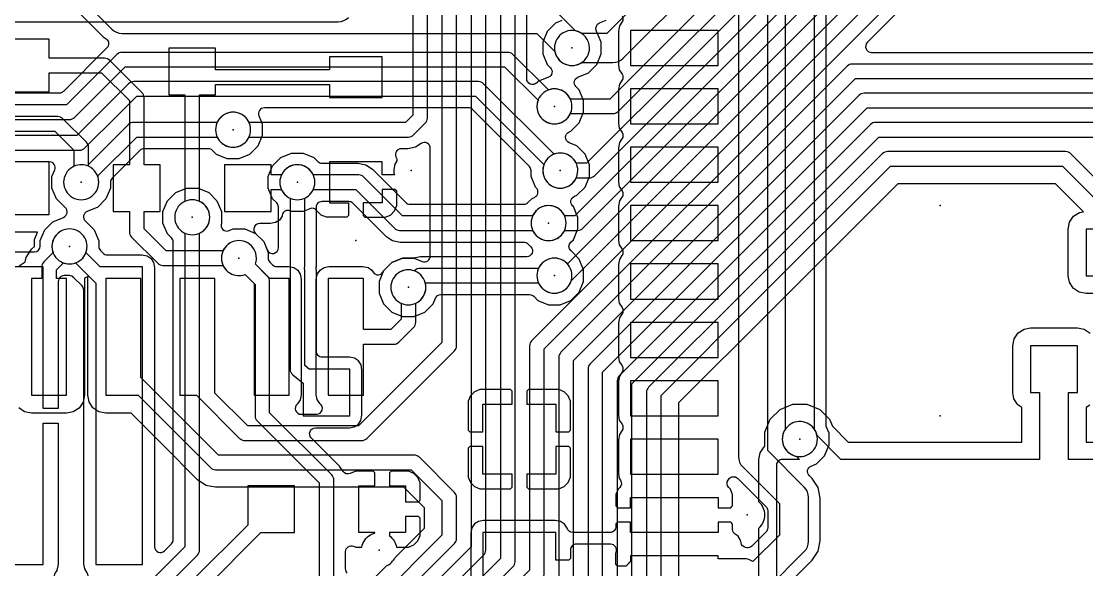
# Model space of a CAD drawing. Header units: millimetres. Extents: x 41 to 126, y -73 to -17.
# Drawn here: x 66.08 to 84.31, y -53.94 to -44.54 of the extents above; entities that cross this region are included whole.
import ezdxf

# ---------------------------------------------------------------- set-up
doc = ezdxf.new("R2010")
doc.units = ezdxf.units.MM
for name, color, linetype in [('Bottom', 70, 'Continuous'), ('Holes', 6, 'Continuous'), ('Top', 1, 'Continuous')]:
    doc.layers.add(name, color=color, linetype=linetype)

msp = doc.modelspace()

# ---------------------------------------------------------------- linework, layer by layer
at = {"layer": 'Bottom'}
for points in [[(100.9, -37.075), (83.8, -37.075, 0.198912), (83.712, -37.112), (82.312, -38.512), (81.612, -39.212, 0.198912), (81.575, -39.3), (81.575, -40.448), (76.148, -45.875), (75.473, -45.875, 0.441969), (75.05, -45.74, 0.57735), (75.05, -46.26, 0.441969), (75.473, -46.125), (76.2, -46.125, 0.198912), (76.288, -46.088), (81.788, -40.588, 0.198912), (81.825, -40.5), (81.825, -39.352), (82.488, -38.688), (83.852, -37.325), (100.848, -37.325)], [(100.7, -37.575), (84, -37.575, 0.198913), (83.912, -37.612), (82.512, -39.012), (82.112, -39.412, 0.198912), (82.075, -39.5), (82.075, -40.5), (82.075, -40.648), (79.312, -43.412), (75.748, -46.975), (75.573, -46.975, 0.441969), (75.15, -46.84, 0.57735), (75.15, -47.36, 0.441969), (75.573, -47.225), (75.8, -47.225, 0.198912), (75.888, -47.188), (79.488, -43.588), (82.288, -40.788, 0.198912), (82.325, -40.7), (82.325, -40.5), (82.325, -39.552), (82.688, -39.188), (84.052, -37.825), (100.648, -37.825)], [(88, -38.075), (84.2, -38.075, 0.198913), (84.112, -38.112), (82.612, -39.612, 0.198912), (82.575, -39.7), (82.575, -40.4), (82.575, -40.848), (79.312, -44.112), (75.548, -47.875), (75.373, -47.875, 0.441969), (74.95, -47.74, 0.57735), (74.95, -48.26, 0.441969), (75.373, -48.125), (75.6, -48.125, 0.198912), (75.688, -48.088), (79.488, -44.288), (82.788, -40.988, 0.198912), (82.825, -40.9), (82.825, -40.4), (82.825, -39.752), (84.252, -38.325), (87.875, -38.325)], [(86.025, -38.77), (84.205, -38.77, 0.198912), (84.117, -38.807), (83.112, -39.812, 0.198912), (83.075, -39.9), (83.075, -40.7), (83.075, -41.048), (79.662, -44.462), (75.812, -48.312), (75.423, -48.7, 0.354795), (75.05, -48.64, 0.57735), (75.05, -49.16, 0.479053), (75.486, -48.991, 0.006839), (75.488, -48.988), (75.988, -48.488), (79.838, -44.638), (83.288, -41.188, 0.198912), (83.325, -41.1), (83.325, -40.7), (83.325, -39.952), (84.257, -39.02), (86.025, -39.02)], [(74.275, -40.8), (74.275, -50.6), (74.275, -53.748), (71.948, -56.075), (70.86, -56.075, 0.198912), (70.772, -56.112), (70.272, -56.612, 0.198912), (70.235, -56.7), (70.235, -58.35), (70.06, -58.35), (70.06, -60.35), (70.66, -60.35), (70.66, -58.35), (70.485, -58.35), (70.485, -56.752), (70.912, -56.325), (72, -56.325, 0.198912), (72.088, -56.288), (74.488, -53.888, 0.198912), (74.525, -53.8), (74.525, -50.6), (74.525, -40.8)], [(75.328, -44.53), (75.217, -44.576), (75.076, -44.716), (75, -44.9), (75, -45.099), (75.076, -45.283), (75.131, -45.338, -0.534511), (75.098, -45.501), (74.917, -45.576), (74.896, -45.597, -0.667863), (74.725, -45.527), (74.725, -40.71)], [(83.575, -41.248), (79.862, -44.962), (74.812, -50.012, 0.198912), (74.775, -50.1), (74.775, -53.948), (73.112, -55.612), (71.948, -56.775), (71.373, -56.775, 0.441969), (70.95, -56.64, 0.57735), (70.95, -57.16, 0.441969), (71.373, -57.025), (72, -57.025, 0.198912), (72.088, -56.988), (73.288, -55.788), (74.988, -54.088, 0.198912), (75.025, -54), (75.025, -50.152), (80.038, -45.138), (83.788, -41.388, 0.198912)], [(73.275, -41.752), (73.275, -50.048), (71.848, -51.475), (69.952, -51.475), (69.39, -50.913), (69.39, -48.95), (68.79, -48.95), (68.79, -50.95), (69.073, -50.95), (69.812, -51.688, 0.198912), (69.9, -51.725), (71.9, -51.725, 0.198912), (71.988, -51.688), (73.488, -50.188, 0.198912), (73.525, -50.1), (73.525, -41.7, 0.198912)], [(84.446, -42.3), (84.1, -42.3), (84.008, -42.262), (83.938, -42.192), (83.9, -42.1), (83.9, -41.854), (83.958, -41.796, 0.668179), (83.887, -41.625), (83.876, -41.625, 0.198912), (83.805, -41.654), (80.555, -44.904, 0.668179), (80.626, -45.075), (85.924, -45.075, 0.198912)], [(71.888, -55.788), (73.988, -53.688, 0.198912), (74.025, -53.6), (74.025, -41.8)], [(72.775, -42.052), (72.775, -46.1), (72.775, -46.148), (72.648, -46.275), (69.973, -46.275, 0.441969), (69.55, -46.14, 0.57735), (69.55, -46.66, 0.441969), (69.973, -46.525), (72.7, -46.525, 0.198912), (72.788, -46.488), (72.988, -46.288, 0.198912), (73.025, -46.2), (73.025, -46.1), (73.025, -42, 0.198912)], [(63.2, -44.55), (71.5, -44.55, 0.198912), (71.677, -44.477)], [(65.25, -45.75), (66.55, -45.75), (66.55, -45.425), (67.448, -45.425), (67.925, -45.902), (67.925, -47.001), (67.65, -47.001), (67.65, -47.801), (67.925, -47.801), (67.925, -48.15, 0.198913), (67.962, -48.238), (68.412, -48.688, 0.198912), (68.5, -48.725), (69.527, -48.725, 0.155593), (69.65, -48.86, 0.223415), (69.904, -48.881), (70.06, -49.037), (70.06, -50.95), (70.66, -50.95), (70.66, -48.95), (70.327, -48.95), (70.081, -48.704, 0.089141), (70.1, -48.6, 0.57735), (69.65, -48.34, 0.155593), (69.527, -48.475), (68.552, -48.475), (68.175, -48.098), (68.175, -47.801), (68.45, -47.801), (68.45, -47.001), (68.175, -47.001), (68.175, -45.85, 0.198913), (68.138, -45.762), (67.588, -45.212, 0.198912), (67.5, -45.175), (66.55, -45.175), (66.55, -44.85), (65.25, -44.85)], [(86.048, -45.275), (80.3, -45.275, 0.198912), (80.212, -45.312), (75.312, -50.212, 0.198912), (75.275, -50.3), (75.275, -54.247)], [(75.525, -54.3), (75.525, -50.352), (80.352, -45.525), (86.1, -45.525, 0.198912)], [(92.5, -45.775), (80.5, -45.775, 0.198912), (80.412, -45.812), (75.812, -50.412, 0.198912), (75.775, -50.5), (75.775, -54.448), (72.312, -57.912, 0.198912), (72.275, -58), (72.275, -59.6), (72.275, -60.512), (71.084, -61.703, 0.099034), (71.043, -61.73), (70.112, -62.662, 0.198912), (70.075, -62.75), (70.075, -64.148), (69.012, -65.212), (67.998, -66.225), (56.102, -66.225)], [(56.102, -66.475), (68.05, -66.475, 0.198912), (68.138, -66.438), (69.188, -65.388), (70.288, -64.288, 0.198912), (70.325, -64.2), (70.325, -62.802), (71.179, -61.947, 0.099034), (71.22, -61.92), (72.488, -60.652, 0.198912), (72.525, -60.564), (72.525, -59.6), (72.525, -58.052), (75.988, -54.588, 0.198912), (76.025, -54.5), (76.025, -50.552), (80.552, -46.025), (92.5, -46.025)], [(92.5, -46.275), (80.7, -46.275, 0.198913), (80.612, -46.312), (76.312, -50.612, 0.198912), (76.275, -50.7), (76.275, -53.7), (76.275, -54.648), (72.812, -58.112, 0.198912), (72.775, -58.2), (72.775, -60.648), (72.512, -60.912), (70.612, -62.812, 0.198912), (70.575, -62.9), (70.575, -64.348), (69.412, -65.512), (68.148, -66.775), (62.6, -66.775, 0.198912)], [(65.4, -46.425), (66.648, -46.425), (66.975, -46.752), (66.975, -47.027, 0.02346), (66.95, -47.04, 0.57735), (66.95, -47.56, 0.57735), (67.4, -47.3, 0.293253), (67.225, -47.027), (67.225, -46.7, 0.198912), (67.188, -46.612), (66.788, -46.212, 0.198912), (66.7, -46.175), (65.4, -46.175)], [(62.652, -67.025), (68.2, -67.025, 0.198912), (68.288, -66.988), (69.588, -65.688), (70.788, -64.488, 0.198912), (70.825, -64.4), (70.825, -62.952), (72.688, -61.088), (72.988, -60.788, 0.198912), (73.025, -60.7), (73.025, -58.252), (76.488, -54.788, 0.198912), (76.525, -54.7), (76.525, -53.7), (76.525, -50.752), (80.752, -46.525), (92.5, -46.525)], [(84.788, -47.562), (84.038, -46.812, 0.198912), (83.95, -46.775), (80.9, -46.775, 0.198912), (80.812, -46.812), (78.512, -49.112), (76.812, -50.812, 0.198912), (76.775, -50.9), (76.775, -54.848), (73.312, -58.312, 0.198912), (73.275, -58.4), (73.275, -64.948), (73.048, -65.175), (70.5, -65.175, 0.198912), (70.412, -65.212), (70.312, -65.312), (68.348, -67.275), (63.2, -67.275, 0.198912)], [(63.252, -67.525), (68.4, -67.525, 0.198912), (68.488, -67.488), (70.488, -65.488), (70.552, -65.425), (73.1, -65.425, 0.198912), (73.188, -65.388), (73.488, -65.088, 0.198912), (73.525, -65), (73.525, -58.452), (76.988, -54.988, 0.198912), (77.025, -54.9), (77.025, -50.952), (78.688, -49.288), (80.952, -47.025), (83.898, -47.025), (84.575, -47.702)], [(71.999, -54.199), (72.327, -53.872, 0.175322), (72.472, -53.727), (72.975, -53.224), (72.975, -52.876), (72.624, -52.525), (69.4, -52.525), (69.264, -52.498), (69.237, -52.493), (69.099, -52.401), (68.499, -51.801), (68.499, -51.801), (67.955, -51.256), (67.52, -51.256), (67.401, -51.232), (67.301, -51.163), (67.235, -51.061), (67.214, -50.95), (67.214, -48.95), (67.221, -48.917), (67.155, -48.944), (67.156, -48.95), (67.156, -50.95), (67.132, -51.069), (67.063, -51.169), (66.961, -51.235), (66.85, -51.256), (66.25, -51.256), (66.131, -51.232), (66.031, -51.163)], [(72.388, -54.588), (73.488, -53.488, 0.198912), (73.525, -53.4), (73.525, -52.7, 0.198912), (73.488, -52.612), (72.888, -52.012, 0.198912), (72.8, -51.975), (69.452, -51.975), (68.888, -51.412), (68.12, -50.643), (68.12, -48.95), (67.52, -48.95), (67.52, -50.95), (68.073, -50.95), (68.712, -51.588), (69.312, -52.188, 0.198912), (69.4, -52.225), (72.748, -52.225), (73.275, -52.752), (73.275, -53.348), (72.212, -54.412)], [(78.7, -56.9), (78.7, -53.224, 0.213422), (78.8, -53, 0.213422), (78.7, -52.776), (78.7, -52.05), (78.724, -51.933), (78.791, -51.835), (78.803, -51.827), (78.8, -51.819), (78.8, -51.58), (78.892, -51.36), (79.061, -51.191), (79.281, -51.1), (79.52, -51.1), (79.74, -51.192), (79.909, -51.361), (79.959, -51.481), (80.228, -51.75), (83.2, -51.75), (83.2, -51.161), (83.131, -51.114), (83.065, -51.012), (83.044, -50.901), (83.044, -50.101), (83.068, -49.982), (83.137, -49.881), (83.239, -49.816), (83.35, -49.795), (84.15, -49.795), (84.269, -49.819), (84.369, -49.887)], [(88.899, -52.05), (84, -52.05), (84, -50.901), (84.15, -50.901), (84.15, -50.101), (83.35, -50.101), (83.35, -50.901), (83.5, -50.901), (83.5, -52.05), (80.104, -52.05), (79.694, -51.64, 0.512592), (79.25, -51.44, 0.57735), (79.25, -51.96, 0.081149), (79.34, -51.994), (79.396, -52.05), (79.1, -52.05, 0.414214), (79, -52.15), (79, -52.655), (79, -52.881, 0.011197), (79, -52.885), (79, -53.001), (79, -53.612), (79, -55.23)]]:
    msp.add_lwpolyline(points, format="xyb", dxfattribs=at)
for points in [[(73.775, -41.8), (73.775, -53.548), (71.748, -55.575)], [(65.25, -47.85), (66.55, -47.85), (66.55, -46.95), (65.25, -46.95)], [(85.1, -49.208), (84.3, -49.208), (84.181, -49.184), (84.081, -49.115), (84.015, -49.013), (83.994, -48.902), (83.994, -48.102), (84.018, -47.983), (84.087, -47.882), (84.189, -47.817), (84.254, -47.805), (83.774, -47.325), (81.076, -47.325), (78.901, -49.501), (77.325, -51.076), (77.325, -54.9)], [(84.575, -48.102), (84.3, -48.102), (84.3, -48.902), (85.1, -48.902)], [(66.037, -48.731), (66.139, -48.665), (66.142, -48.664), (66.157, -48.587), (66.157, -48.587), (66.249, -48.449), (66.3, -48.399), (66.3, -48.28), (66.352, -48.156), (65.45, -48.156)], [(84.363, -51.12), (84.3, -51.161), (84.3, -51.75), (88.599, -51.75)]]:
    msp.add_lwpolyline(points, dxfattribs=at)
for points in [[(76.2, -45.25, 0.198912), (76.377, -45.177), (78.977, -42.577, 0.107366), (79.034, -42.487, 0.170404), (79.1, -42.3, 0.57735), (78.65, -42.04, 0.307161), (78.503, -42.343), (76.096, -44.75), (75.666, -44.75, 0.284656), (75.35, -44.74, 0.57735), (75.35, -45.26, 0.284656), (75.666, -45.25)], [(69.125, -45.802), (69.4, -45.802), (69.4, -45.625), (71.35, -45.625), (71.35, -45.85), (72.25, -45.85), (72.25, -45.15), (71.35, -45.15), (71.35, -45.375), (69.4, -45.375), (69.4, -45.002), (68.6, -45.002), (68.6, -45.802), (68.875, -45.802), (68.875, -47.627, 0.02346), (68.85, -47.64, 0.57735), (68.85, -48.16, 0.57735), (69.3, -47.9, 0.293253), (69.125, -47.627)], [(72.46, -47.175), (72.25, -47.175), (72.25, -46.95), (71.35, -46.95), (71.35, -47.65), (71.675, -47.65), (71.675, -47.871), (71.646, -47.9), (71.3, -47.9), (71.208, -47.862), (71.133, -47.787, 0.347968), (71.014, -47.753), (70.899, -47.8), (70.7, -47.8), (70.678, -47.791, 0.472177), (70.541, -47.863), (70.538, -47.88), (70.492, -47.947), (70.424, -47.991), (70.341, -48.007), (70.155, -48.007, 0.667861), (70.085, -48.177), (70.224, -48.317), (70.3, -48.501), (70.3, -48.599, 0.199141), (70.329, -48.67), (70.374, -48.715, 0.19891), (70.445, -48.744), (70.65, -48.744), (70.739, -48.762), (70.806, -48.808), (70.85, -48.877), (70.866, -48.959), (70.866, -50.94), (70.848, -51.029), (70.801, -51.097, 0.705872), (70.864, -51.275), (71.128, -51.275, 0.737639), (71.184, -51.092), (71.184, -51.092), (71.14, -51.023), (71.124, -50.941), (71.124, -48.96), (71.142, -48.871), (71.188, -48.804), (71.257, -48.76), (71.339, -48.744), (71.92, -48.744), (72.009, -48.762), (72.076, -48.808), (72.097, -48.84, 0.604962), (72.273, -48.824), (72.276, -48.816), (72.417, -48.676), (72.601, -48.6), (72.8, -48.6), (72.937, -48.657, 0.534791), (73.075, -48.565), (73.075, -46.718, 0.599379), (72.919, -46.634), (72.824, -46.698), (72.69, -46.725), (72.577, -46.725, 0.534507), (72.485, -46.863), (72.5, -46.9), (72.5, -46.934, 0.212715)], [(70.527, -47.425, 0.155593), (70.65, -47.56, 0.57735), (71.1, -47.3, 0.57735), (70.65, -47.04, 0.155593), (70.527, -47.175), (70.35, -47.175), (70.35, -47.001), (69.55, -47.001), (69.55, -47.801), (70.35, -47.801), (70.35, -47.425)], [(66.425, -48.75), (66.425, -48.95), (66.25, -48.95), (66.25, -50.95), (66.85, -50.95), (66.85, -48.95), (66.675, -48.95), (66.675, -48.802), (66.796, -48.681, 0.522652), (67.2, -48.4, 0.57735), (66.75, -48.14, 0.365828), (66.619, -48.504), (66.462, -48.662, 0.198912)], [(72.825, -49.7), (72.825, -49.373, 0.293253), (73, -49.1, 0.57735), (72.55, -48.84, 0.57735), (72.55, -49.36, 0.02346), (72.575, -49.373), (72.575, -49.648), (72.398, -49.825), (71.93, -49.825), (71.93, -48.95), (71.33, -48.95), (71.33, -50.95), (71.93, -50.95), (71.93, -50.075), (72.45, -50.075, 0.198913), (72.538, -50.038), (72.788, -49.788, 0.198912)]]:
    msp.add_lwpolyline(points, format="xyb", close=True, dxfattribs=at)
msp.add_lwpolyline([(71.925, -47.65), (71.925, -47.871), (71.954, -47.9), (72.3, -47.9), (72.392, -47.862), (72.462, -47.792), (72.5, -47.7), (72.5, -47.454), (72.471, -47.425), (72.25, -47.425), (72.25, -47.65)], close=True, dxfattribs=at)
at = {"layer": 'Holes'}
for p in [(75.5, -45), (75.2, -46), (69.7, -46.4), (72.75, -47.1), (75.3, -47.1), (67.1, -47.3), (70.8, -47.3), (81.8, -47.7), (69, -47.9), (75.1, -48), (71.8, -48.3), (66.9, -48.4), (69.8, -48.6), (75.2, -48.9), (72.7, -49.1), (81.8, -51.3), (79.4, -51.7), (78.5, -53), (72.2, -53.6)]:
    msp.add_point(p, dxfattribs=at)
at = {"layer": 'Top'}
for points in [[(79.223, -42.723, 0.198912), (79.15, -42.9), (79.15, -51.534, 0.432518), (79.25, -51.96, 0.57735), (79.7, -51.7, 0.147477), (79.65, -51.534), (79.65, -43.004), (79.877, -42.777, 0.198912), (79.95, -42.6), (79.95, -41.9, 0.198912), (79.877, -41.723), (79.794, -41.64, 0.512592), (79.35, -41.44, 0.57735), (79.35, -41.96, 0.081149), (79.44, -41.994), (79.45, -42.004), (79.45, -42.496)], [(75.177, -44.323, 0.198912), (75, -44.25), (67.904, -44.25), (66.977, -43.323, 0.107367), (66.887, -43.266, 0.308988), (66.55, -43.24, 0.57735), (66.55, -43.76, 0.168687), (66.743, -43.797), (67.623, -44.677, 0.198912), (67.8, -44.75), (74.896, -44.75), (75.206, -45.06, 0.215099), (75.35, -45.26, 0.57735), (75.8, -45, 0.356858), (75.56, -44.706)], [(67.381, -47.196), (68.052, -46.525), (69.427, -46.525, 0.155593), (69.55, -46.66, 0.57735), (70, -46.4, 0.57735), (69.55, -46.14, 0.155593), (69.427, -46.275), (68, -46.275, 0.198912), (67.912, -46.312), (67.204, -47.019, 0.223415), (66.95, -47.04, 0.57735), (66.95, -47.56, 0.57735), (67.4, -47.3, 0.089141)], [(68.675, -53.424), (68.675, -48.324, 0.198685), (68.646, -48.253), (68.576, -48.183), (68.5, -47.999), (68.5, -47.8), (68.576, -47.616), (68.717, -47.476), (68.901, -47.4), (69.1, -47.4), (69.284, -47.476), (69.424, -47.617), (69.5, -47.801), (69.5, -48, 0.660393), (69.631, -48.129), (69.701, -48.1), (69.9, -48.1), (70.084, -48.176), (70.224, -48.317), (70.283, -48.459, 0.821045), (70.475, -48.42), (70.475, -47.724, 0.198685), (70.446, -47.653), (70.376, -47.583), (70.3, -47.399), (70.3, -47.2), (70.376, -47.016), (70.517, -46.876), (70.701, -46.8), (70.9, -46.8), (71.084, -46.876), (71.153, -46.946, 0.19914), (71.224, -46.975), (71.84, -46.975), (71.966, -47), (71.974, -47.002), (72.087, -47.077), (72.655, -47.646, 0.198912), (72.726, -47.675), (74.676, -47.675, 0.198685), (74.747, -47.646), (74.817, -47.576), (74.857, -47.559, 0.53451), (74.889, -47.396), (74.876, -47.383), (74.8, -47.199), (74.8, -47.101, 0.19914), (74.771, -47.03), (73.795, -46.054, 0.198912), (73.724, -46.025), (70.236, -46.025, 0.534231), (70.143, -46.163), (70.2, -46.301), (70.2, -46.5), (70.124, -46.684), (69.983, -46.824), (69.799, -46.9), (69.6, -46.9), (69.416, -46.824), (69.347, -46.754, 0.19914), (69.276, -46.725), (68.176, -46.725, 0.198912), (68.105, -46.754), (67.629, -47.23, 0.198685), (67.6, -47.301), (67.6, -47.4), (67.524, -47.584), (67.383, -47.724), (67.202, -47.799, 0.55548), (67.174, -47.967), (67.324, -48.117), (67.4, -48.301), (67.4, -48.399, 0.199138), (67.429, -48.47), (67.474, -48.515, 0.198912), (67.545, -48.544), (68.14, -48.544), (68.229, -48.562), (68.296, -48.608), (68.34, -48.677), (68.356, -48.759), (68.356, -53.543, 0.668179), (68.527, -53.614), (68.646, -53.495, 0.198912)], [(70.722, -50.597), (70.9, -50.741), (70.9, -51.302), (71.7, -51.302), (71.7, -50.502), (71.002, -50.502), (70.925, -50.44), (70.925, -48.8, 0.050382), (70.922, -48.775, 0.050382), (70.925, -48.75), (70.925, -47.573, 0.179709), (71.073, -47.425), (71.7, -47.425), (71.798, -47.425), (72.462, -48.088, 0.198912), (72.55, -48.125), (74.827, -48.125, 0.155593), (74.95, -48.26, 0.57735), (75.4, -48, 0.57735), (74.95, -47.74, 0.155593), (74.827, -47.875), (72.602, -47.875), (71.938, -47.212, 0.198912), (71.85, -47.175), (71.7, -47.175), (71.073, -47.175, 0.441969), (70.65, -47.04, 0.57735), (70.65, -47.56, 0.02346), (70.675, -47.573), (70.675, -48.75, 0.050382), (70.678, -48.775, 0.050382), (70.675, -48.8), (70.675, -50.5, 0.227268)], [(67.181, -48.504, 0.089141), (67.2, -48.4, 0.57735), (66.75, -48.14, 0.57735), (66.75, -48.66, 0.223415), (67.004, -48.681), (67.35, -49.027), (67.35, -53.85), (67.35, -53.85), (67.35, -53.85), (68.15, -53.85), (68.15, -48.75), (67.427, -48.75)], [(72.812, -48.812), (72.804, -48.819, 0.223415), (72.55, -48.84, 0.57735), (72.55, -49.36, 0.57735), (73, -49.1, 0.063254), (72.99, -49.025), (73, -49.025), (73.1, -49.025), (73.2, -49.025), (74.927, -49.025, 0.155593), (75.05, -49.16, 0.57735), (75.5, -48.9, 0.57735), (75.05, -48.64, 0.155593), (74.927, -48.775), (73.2, -48.775), (73.1, -48.775), (73, -48.775), (72.9, -48.775, 0.198912)], [(68.075, -56.3), (68.075, -57.227, 0.02346), (68.05, -57.24, 0.57735), (68.05, -57.76, 0.57735), (68.5, -57.5, 0.293253), (68.325, -57.227), (68.325, -56.352), (69.188, -55.488, 0.198912), (69.225, -55.4), (69.225, -54.252), (70.176, -53.301), (70.75, -53.301), (70.75, -52.501), (69.95, -52.501), (69.95, -53.173), (69.012, -54.112, 0.198912), (68.975, -54.2), (68.975, -55.348), (68.112, -56.212, 0.198912)], [(72.375, -53.356, -0.198357), (72.496, -53.551), (72.7, -53.551), (72.792, -53.513), (72.862, -53.442), (72.9, -53.351), (72.9, -53.055), (72.871, -53.026), (72.65, -53.026), (72.65, -53.301), (72.375, -53.301)]]:
    msp.add_lwpolyline(points, format="xyb", close=True, dxfattribs=at)
for points in [[(78.35, -42.5), (78.35, -52, 0.198912), (78.423, -52.177), (79.05, -52.804), (79.05, -53.346), (78.598, -53.798, 0.159672), (78.45, -53.75), (78, -53.75), (78, -53.7), (76.5, -53.7), (76.5, -53.8, 0.101268), (76.433, -53.875), (76.279, -53.875), (76.25, -53.846), (76.25, -53.65), (76.255, -53.638, 0.534513), (76.163, -53.5), (75.575, -53.5, 0.414214), (75.475, -53.6), (75.475, -53.746), (75.446, -53.775), (75.225, -53.775), (75.225, -53.3), (73.975, -53.3), (73.975, -54.5)], [(78.85, -54.254), (79.477, -53.627, 0.198912), (79.55, -53.45), (79.55, -52.7, 0.198913), (79.477, -52.523), (78.85, -51.896), (78.85, -42.604)], [(66.693, -44.029), (67.475, -44.811), (67.526, -44.845, -0.472967), (67.541, -44.999), (66.795, -45.746, -0.198913), (66.724, -45.775), (65.535, -45.775, -0.534791), (65.443, -45.637), (65.5, -45.5), (65.5, -45.301), (65.424, -45.117), (65.284, -44.976), (65.1, -44.9), (65.001, -44.9, -0.198685), (64.93, -44.871), (62.829, -42.77, -0.19914)], [(79.079, -54.307), (79.611, -53.775), (79.714, -53.621), (79.75, -53.44), (79.75, -52.71), (79.714, -52.529), (79.611, -52.375), (79.561, -52.324, -0.534788), (79.593, -52.161), (79.683, -52.124), (79.824, -51.984), (79.9, -51.8), (79.9, -51.601), (79.858, -51.498, -0.098271), (79.85, -51.46), (79.85, -47.369), (79.85, -43.128, -0.198912)], [(76.357, -44.447, -0.301458), (76.355, -44.557), (76.312, -44.621), (76.294, -44.71), (76.294, -45.291), (76.31, -45.373), (76.357, -45.447, -0.301459), (76.355, -45.557), (76.312, -45.621), (76.294, -45.71), (76.294, -46.291), (76.31, -46.373), (76.357, -46.447, -0.30146), (76.355, -46.557), (76.312, -46.621), (76.294, -46.71), (76.294, -47.291), (76.31, -47.373), (76.357, -47.447, -0.30146), (76.355, -47.557), (76.312, -47.621), (76.294, -47.71), (76.294, -48.291), (76.31, -48.373), (76.357, -48.447, -0.30146), (76.355, -48.557), (76.312, -48.621), (76.294, -48.71), (76.294, -49.291), (76.31, -49.373), (76.357, -49.447, -0.30146), (76.355, -49.557), (76.312, -49.621), (76.294, -49.71), (76.294, -50.291), (76.31, -50.373), (76.357, -50.447, -0.301459), (76.355, -50.557), (76.312, -50.621), (76.294, -50.71), (76.294, -51.291), (76.31, -51.373), (76.357, -51.447, -0.30146), (76.355, -51.557), (76.312, -51.621), (76.294, -51.71), (76.294, -52.291), (76.31, -52.373), (76.33, -52.405, -0.352941), (76.317, -52.53), (76.288, -52.558), (76.25, -52.65), (76.25, -52.846), (76.279, -52.875), (76.5, -52.875), (76.5, -52.7), (78, -52.7), (78, -52.875), (78.221, -52.875), (78.233, -52.863, -0.02781), (78.25, -52.834), (78.25, -52.65), (78.212, -52.558), (78.184, -52.53, -0.360728), (78.172, -52.403), (78.183, -52.387, -0.469795), (78.336, -52.372), (78.821, -52.857, -0.198913), (78.85, -52.928), (78.85, -53.222, -0.198912), (78.821, -53.293), (78.581, -53.533, -0.25049), (78.491, -53.56), (78.473, -53.556, -0.306174), (78.394, -53.477), (78.385, -53.429), (78.342, -53.362), (78.294, -53.329, -0.247734), (78.25, -53.246), (78.25, -53.166, -0.02781), (78.233, -53.137), (78.221, -53.125), (78, -53.125), (78, -53.3), (76.5, -53.3), (76.5, -53.125), (76.279, -53.125), (76.25, -53.154), (76.25, -53.2, -0.414214), (76.15, -53.3), (75.512, -53.3, -0.334887), (75.416, -53.227), (75.371, -53.158), (75.304, -53.112), (75.215, -53.094), (73.984, -53.094), (73.902, -53.11), (73.833, -53.154), (73.787, -53.221), (73.769, -53.31), (73.769, -54.491)], [(71.654, -53.995, -0.198912), (71.625, -53.924), (71.625, -53.628, -0.534509), (71.763, -53.536), (71.8, -53.551), (71.904, -53.551, -0.224272), (72.05, -53.34, -0.067833), (72.125, -53.31), (72.125, -53.301), (71.85, -53.301), (71.85, -52.501), (72.125, -52.501), (72.125, -52.28), (72.096, -52.251), (71.8, -52.251), (71.705, -52.29, -0.357803), (71.583, -52.253), (71.523, -52.163), (71.243, -51.883), (71.038, -51.678, -0.668179), (71.109, -51.508), (71.691, -51.508), (71.774, -51.492), (71.842, -51.448), (71.888, -51.381), (71.906, -51.292), (71.906, -51.03), (71.906, -50.511), (71.89, -50.428), (71.846, -50.36), (71.779, -50.314), (71.69, -50.296), (71.225, -50.296, -0.414214), (71.125, -50.196), (71.125, -48.81), (71.122, -48.795, -0.098495), (71.122, -48.755), (71.125, -48.74), (71.125, -47.725, -0.414214), (71.225, -47.625), (71.674, -47.625, -0.198912), (71.745, -47.654), (72.313, -48.223), (72.363, -48.256), (72.426, -48.298), (72.56, -48.325), (74.676, -48.325, -0.199141), (74.747, -48.354), (74.797, -48.404, -0.66786), (74.726, -48.575), (72.91, -48.575), (72.794, -48.598, -0.049345), (72.774, -48.6), (72.601, -48.6), (72.417, -48.676), (72.276, -48.816), (72.2, -49), (72.2, -49.199), (72.276, -49.383), (72.416, -49.524), (72.6, -49.6), (72.799, -49.6), (72.983, -49.524), (73.124, -49.384), (73.164, -49.287, -0.303108), (73.256, -49.225), (74.776, -49.225, -0.19914), (74.847, -49.254), (74.916, -49.324), (75.1, -49.4), (75.299, -49.4), (75.483, -49.324), (75.624, -49.184), (75.7, -49), (75.7, -48.801), (75.624, -48.617), (75.478, -48.471, -0.414212), (75.478, -48.329), (75.524, -48.284), (75.6, -48.1), (75.6, -47.901), (75.524, -47.717), (75.511, -47.704, -0.534515), (75.543, -47.541), (75.583, -47.524), (75.724, -47.384), (75.8, -47.2), (75.8, -47.001), (75.724, -46.817), (75.584, -46.676), (75.452, -46.622, -0.668179), (75.452, -46.437), (75.483, -46.424), (75.624, -46.284), (75.7, -46.1), (75.7, -45.901), (75.624, -45.717), (75.569, -45.662, -0.534511), (75.602, -45.499), (75.783, -45.424), (75.924, -45.284), (76, -45.1), (76, -44.901), (75.917, -44.701, -0.414213), (75.972, -44.57), (76.083, -44.524)], [(65.35, -46.225), (66.9, -46.225, 0.198912), (66.988, -46.188), (67.852, -45.325), (74.348, -45.325), (74.919, -45.896, 0.365828), (75.05, -46.26, 0.57735), (75.5, -46, 0.522652), (75.096, -45.719), (74.488, -45.112, 0.198912), (74.4, -45.075), (67.8, -45.075, 0.198912), (67.712, -45.112), (66.848, -45.975), (65.35, -45.975)], [(65.45, -46.75), (67.075, -46.75, 0.198913), (67.163, -46.713), (67.738, -46.138), (68.052, -45.825), (68.55, -45.825), (73.848, -45.825), (75.019, -46.996, 0.365828), (75.15, -47.36, 0.57735), (75.6, -47.1, 0.522652), (75.196, -46.819), (73.988, -45.612, 0.198912), (73.9, -45.575), (68.55, -45.575), (68, -45.575, 0.198912), (67.912, -45.612), (67.562, -45.962), (67.023, -46.5), (65.45, -46.5)], [(65.925, -48.493), (66.3, -48.493, 0.41396), (66.4, -48.393), (66.4, -48.3), (66.476, -48.116), (66.617, -47.976), (66.798, -47.901, 0.55548), (66.826, -47.733), (66.676, -47.583), (66.6, -47.399), (66.6, -47.2), (66.646, -47.088, 0.534791), (66.554, -46.95), (65.001, -46.95, 0.198912)], [(68.288, -54.488), (69.088, -53.688, 0.198912), (69.125, -53.6), (69.125, -50.9), (69.125, -48.173, 0.293253), (69.3, -47.9, 0.57735), (68.85, -47.64, 0.57735), (68.85, -48.16, 0.02346), (68.875, -48.173), (68.875, -50.9), (68.875, -53.548), (68.112, -54.312)], [(71.425, -54.048), (71.425, -53.7), (71.425, -52.4, 0.198912), (71.388, -52.312), (70.325, -51.248), (70.325, -49, 0.198912), (70.288, -48.912), (70.081, -48.704, 0.089141), (70.1, -48.6, 0.57735), (69.65, -48.34, 0.57735), (69.65, -48.86, 0.223415), (69.904, -48.881), (70.075, -49.052), (70.075, -51.3, 0.198913), (70.112, -51.388), (71.175, -52.452), (71.175, -53.7), (71.175, -54.1, 0.198913)], [(65.15, -53.85), (66.45, -53.85), (66.45, -51.425), (66.707, -51.425), (66.707, -53.84), (66.685, -53.949), (66.657, -53.99, 0.668186), (66.758, -54.144), (66.759, -54.144), (67.118, -54.144, 0.593524), (67.203, -53.99), (67.16, -53.923), (67.144, -53.841), (67.144, -49.145, 0.198912), (67.115, -49.074), (66.97, -48.929, 0.198684), (66.899, -48.9), (66.807, -48.9, 0.414471), (66.707, -49), (66.707, -51.175), (66.45, -51.175), (66.45, -48.75), (65.925, -48.75)]]:
    msp.add_lwpolyline(points, format="xyb", dxfattribs=at)
for points in [[(76.5, -45.3), (78, -45.3), (78, -44.7), (76.5, -44.7)], [(76.5, -46.3), (78, -46.3), (78, -45.7), (76.5, -45.7)], [(76.5, -47.3), (78, -47.3), (78, -46.7), (76.5, -46.7)], [(76.5, -48.3), (78, -48.3), (78, -47.7), (76.5, -47.7)], [(76.5, -49.3), (78, -49.3), (78, -48.7), (76.5, -48.7)], [(76.5, -50.3), (78, -50.3), (78, -49.7), (76.5, -49.7)], [(73.975, -51.575), (73.975, -51.1), (74.475, -51.1), (74.475, -50.879), (74.446, -50.85), (73.925, -50.85), (73.833, -50.888), (73.763, -50.958), (73.725, -51.05), (73.725, -51.546), (73.754, -51.575)], [(74.725, -51.1), (75.225, -51.1), (75.225, -51.575), (75.446, -51.575), (75.475, -51.546), (75.475, -51.05), (75.437, -50.958), (75.367, -50.888), (75.275, -50.85), (74.754, -50.85), (74.725, -50.879)], [(76.5, -51.3), (78, -51.3), (78, -50.7), (76.5, -50.7)], [(76.5, -52.3), (78, -52.3), (78, -51.7), (76.5, -51.7)], [(74.475, -52.3), (73.975, -52.3), (73.975, -51.825), (73.754, -51.825), (73.725, -51.854), (73.725, -52.35), (73.763, -52.442), (73.833, -52.512), (73.925, -52.55), (74.446, -52.55), (74.475, -52.521)], [(75.225, -51.825), (75.225, -52.3), (74.725, -52.3), (74.725, -52.521), (74.754, -52.55), (75.275, -52.55), (75.367, -52.512), (75.437, -52.442), (75.475, -52.35), (75.475, -51.854), (75.446, -51.825)], [(72.375, -52.501), (72.65, -52.501), (72.65, -52.776), (72.871, -52.776), (72.9, -52.747), (72.9, -52.451), (72.862, -52.359), (72.792, -52.289), (72.7, -52.251), (72.404, -52.251), (72.375, -52.28)]]:
    msp.add_lwpolyline(points, close=True, dxfattribs=at)

doc.saveas('drawing.dxf')
